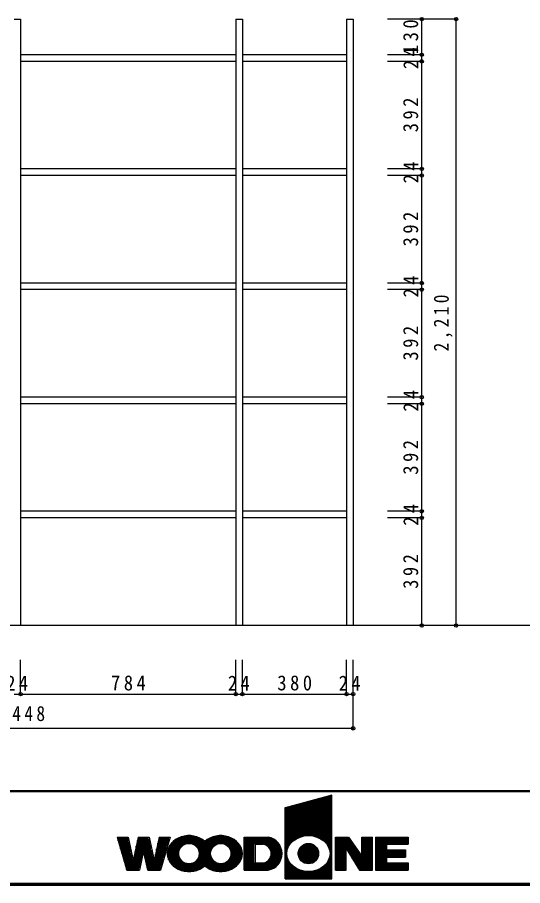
# Model space of a CAD drawing. Units: millimetres at full size, sheet at 1:25, with parts at other scales. Extents: x -11962 to 10485, y -9055 to 3479.
# Drawn here: x -567 to 1275, y -3504 to -340 of the extents above; entities that cross this region are included whole.
import ezdxf

# ---------------------------------------------------------------- set-up
doc = ezdxf.new("R2010")
doc.units = ezdxf.units.MM
doc.header["$LTSCALE"] = 25
doc.header["$PDMODE"] = 32
doc.header["$PDSIZE"] = 12.5
for name, color, linetype in [('5-0', 7, 'Continuous'), ('F-0', 6, 'Continuous'), ('F-A', 7, 'Continuous')]:
    doc.layers.add(name, color=color, linetype=linetype)
doc.styles.add('ＭＳ ゴシック', font='')
doc.styles.get('ＭＳ ゴシック').set_extended_font_data('MS Gothic')

msp = doc.modelspace()

# ---------------------------------------------------------------- linework, layer by layer
at = {"layer": '5-0'}
for p, q in [((-578.91, -346), (-554.91, -346)), ((-554.91, -346), (-554.91, -2556)), ((229.09, -346), (253.09, -346)), ((229.09, -346), (229.09, -2556)), ((253.09, -346), (253.09, -2556)), ((633.09, -346), (657.09, -346)), ((633.09, -346), (633.09, -2556)), ((657.09, -346), (657.09, -2556)), ((229.09, -476), (-554.91, -476)), ((229.09, -500), (-554.91, -500)), ((633.09, -476), (253.09, -476)), ((633.09, -500), (253.09, -500)), ((229.09, -892), (-554.91, -892)), ((229.09, -916), (-554.91, -916)), ((633.09, -892), (253.09, -892)), ((633.09, -916), (253.09, -916)), ((229.09, -1308), (-554.91, -1308)), ((633.09, -1308), (253.09, -1308)), ((229.09, -1332), (-554.91, -1332)), ((633.09, -1332), (253.09, -1332)), ((229.09, -1724), (-554.91, -1724)), ((633.09, -1724), (253.09, -1724)), ((229.09, -1748), (-554.91, -1748)), ((633.09, -1748), (253.09, -1748)), ((229.09, -2140), (-554.91, -2140)), ((633.09, -2140), (253.09, -2140)), ((229.09, -2164), (-554.91, -2164)), ((633.09, -2164), (253.09, -2164)), ((4741.67, -2556), (-4991.67, -2556))]:
    msp.add_line(p, q, dxfattribs=at)
at = {"layer": '5-0', "color": 4}
for p, q in [((907.09, -346), (782.09, -346)), ((1032.09, -346), (907.09, -346)), ((907.09, -476), (782.09, -476)), ((907.09, -500), (782.09, -500)), ((907.09, -892), (782.09, -892)), ((907.09, -916), (782.09, -916)), ((907.09, -1308), (782.09, -1308)), ((907.09, -1332), (782.09, -1332)), ((907.09, -1724), (782.09, -1724)), ((907.09, -1748), (782.09, -1748)), ((907.09, -2140), (782.09, -2140)), ((907.09, -2164), (782.09, -2164)), ((907.09, -2556), (782.09, -2556)), ((1032.09, -2556), (907.09, -2556)), ((-554.91, -2806), (-554.91, -2681)), ((-554.91, -2806), (-554.91, -2681)), ((229.09, -2806), (229.09, -2681)), ((229.09, -2806), (229.09, -2681)), ((253.09, -2806), (253.09, -2681)), ((633.09, -2806), (633.09, -2681)), ((657.09, -2806), (657.09, -2681)), ((657.09, -2931), (657.09, -2806))]:
    msp.add_line(p, q, dxfattribs=at)
at = {"layer": '5-0', "color": 3}
for p, q in [((907.09, -476), (907.09, -346)), ((1032.09, -2556), (1032.09, -346)), ((907.09, -500), (907.09, -476)), ((907.09, -892), (907.09, -500)), ((907.09, -916), (907.09, -892)), ((907.09, -1308), (907.09, -916)), ((907.09, -1332), (907.09, -1308)), ((907.09, -1724), (907.09, -1332)), ((907.09, -1748), (907.09, -1724)), ((907.09, -2140), (907.09, -1748)), ((907.09, -2164), (907.09, -2140)), ((907.09, -2556), (907.09, -2164)), ((-578.91, -2806), (-554.91, -2806)), ((-554.91, -2806), (229.09, -2806)), ((229.09, -2806), (253.09, -2806)), ((253.09, -2806), (633.09, -2806)), ((633.09, -2806), (657.09, -2806)), ((657.09, -2931), (-1790.91, -2931))]:
    msp.add_line(p, q, dxfattribs=at)
for p in [(907.09, -346), (1032.09, -346), (907.09, -476), (907.09, -500), (907.09, -892), (907.09, -916), (907.09, -1308), (907.09, -1332), (907.09, -1724), (907.09, -1748), (907.09, -2140), (907.09, -2164), (907.09, -2556), (1032.09, -2556), (-554.91, -2806), (229.09, -2806), (253.09, -2806), (633.09, -2806), (657.09, -2806), (657.09, -2931)]:
    msp.add_point(p, dxfattribs=at)
at = {"layer": 'F-0'}
for p, q in [((4750, -3158.33), (-5000, -3158.33)), ((4750, -3158.33), (-5000, -3158.33)), ((4750, -3162.5), (-5000, -3162.5)), ((4750, -3162.5), (-5000, -3162.5)), ((4750, -3495.83), (-5000, -3495.83)), ((4750, -3495.83), (-5000, -3495.83)), ((4750, -3500), (-5000, -3500)), ((4750, -3500), (-5000, -3500)), ((4750, -3504.17), (-5000, -3504.17)), ((4750, -3504.17), (-5000, -3504.17))]:
    msp.add_line(p, q, dxfattribs=at)
at = {"layer": 'F-A'}
for p, q in [((579.24, -3174.14), (408.62, -3220.08)), ((500.8, -3322.05), (500.8, -3195.26)), ((505.18, -3322.47), (505.18, -3194.08)), ((509.55, -3323.1), (509.55, -3192.9)), ((513.93, -3323.95), (513.93, -3191.72)), ((518.3, -3325.02), (518.3, -3190.55)), ((522.68, -3326.33), (522.68, -3189.37)), ((527.05, -3327.88), (527.05, -3188.19)), ((531.43, -3329.71), (531.43, -3187.01)), ((535.8, -3331.84), (535.8, -3185.83)), ((540.18, -3334.31), (540.18, -3184.65)), ((544.55, -3337.15), (544.55, -3183.48)), ((548.93, -3340.45), (548.93, -3182.3)), ((553.3, -3344.31), (553.3, -3181.12)), ((557.68, -3348.89), (557.68, -3179.94)), ((562.05, -3354.5), (562.05, -3178.76)), ((566.43, -3361.79), (566.43, -3177.59)), ((570.8, -3373.18), (570.8, -3176.41)), ((575.18, -3479.51), (575.18, -3175.23)), ((579.24, -3479.51), (579.24, -3174.14)), ((408.62, -3220.08), (408.62, -3479.51)), ((408.93, -3479.51), (408.93, -3219.99)), ((413.3, -3479.51), (413.3, -3218.81)), ((417.68, -3371.02), (417.68, -3217.64)), ((422.05, -3360.61), (422.05, -3216.46)), ((426.43, -3353.62), (426.43, -3215.28)), ((430.8, -3348.19), (430.8, -3214.1)), ((435.18, -3343.72), (435.18, -3212.92)), ((439.55, -3339.95), (439.55, -3211.75)), ((443.93, -3336.72), (443.93, -3210.57)), ((448.3, -3333.93), (448.3, -3209.39)), ((452.68, -3331.52), (452.68, -3208.21)), ((457.05, -3329.44), (457.05, -3207.04)), ((461.43, -3327.65), (461.43, -3205.86)), ((465.8, -3326.13), (465.8, -3204.68)), ((470.18, -3324.85), (470.18, -3203.5)), ((474.55, -3323.81), (474.55, -3202.32)), ((478.93, -3323), (478.93, -3201.15)), ((483.3, -3322.4), (483.3, -3199.97)), ((487.68, -3322), (487.68, -3198.79)), ((492.05, -3321.82), (492.05, -3197.61)), ((496.43, -3321.83), (496.43, -3196.43)), ((50.18, -3351.2), (50.18, -3322.17)), ((54.55, -3350.45), (54.55, -3321.88)), ((58.93, -3350.23), (58.93, -3321.8)), ((63.3, -3350.53), (63.3, -3321.91)), ((67.68, -3351.35), (67.68, -3322.23)), ((163.93, -3351.78), (163.93, -3322.4)), ((168.3, -3350.76), (168.3, -3322)), ((172.68, -3350.28), (172.68, -3321.82)), ((177.05, -3350.32), (177.05, -3321.83)), ((181.43, -3350.87), (181.43, -3322.05)), ((185.8, -3351.97), (185.8, -3322.47)), ((-203.01, -3327.26), (-163.63, -3327.26)), ((-203.01, -3327.26), (-168.01, -3447.57)), ((-199.2, -3340.36), (-199.2, -3327.26)), ((-194.82, -3355.4), (-194.82, -3327.26)), ((-190.45, -3370.44), (-190.45, -3327.26)), ((-186.07, -3385.48), (-186.07, -3327.26)), ((-181.7, -3400.52), (-181.7, -3327.26)), ((-177.32, -3415.56), (-177.32, -3327.26)), ((-172.95, -3430.6), (-172.95, -3327.26)), ((-168.57, -3445.63), (-168.57, -3327.26)), ((-164.2, -3447.57), (-164.2, -3327.26)), ((-163.63, -3327.26), (-145.04, -3412.26)), ((-159.82, -3447.57), (-159.82, -3344.68)), ((-126.44, -3327.26), (-145.04, -3412.26)), ((-129.2, -3447.57), (-129.2, -3339.84)), ((-126.44, -3327.26), (-87.07, -3327.26)), ((-124.82, -3447.57), (-124.82, -3327.26)), ((-120.45, -3440.16), (-120.45, -3327.26)), ((-116.07, -3420.16), (-116.07, -3327.26)), ((-111.7, -3400.16), (-111.7, -3327.26)), ((-107.32, -3380.16), (-107.32, -3327.26)), ((-102.95, -3394.99), (-102.95, -3327.26)), ((-98.57, -3414.99), (-98.57, -3327.26)), ((-94.2, -3435), (-94.2, -3327.26)), ((-89.82, -3447.57), (-89.82, -3327.26)), ((-87.07, -3327.26), (-68.48, -3412.26)), ((-85.45, -3447.57), (-85.45, -3334.68)), ((-49.88, -3327.26), (-68.48, -3412.26)), ((-54.82, -3447.57), (-54.82, -3349.84)), ((-50.45, -3447.57), (-50.45, -3329.84)), ((-49.88, -3327.26), (-10.51, -3327.26)), ((-46.07, -3447.57), (-46.07, -3327.26)), ((-10.51, -3327.26), (-45.51, -3447.57)), ((-41.7, -3434.48), (-41.7, -3327.26)), ((-37.32, -3419.44), (-37.32, -3327.26)), ((-32.95, -3404.4), (-32.95, -3327.26)), ((-28.57, -3389.36), (-28.57, -3327.26)), ((-24.2, -3374.32), (-24.2, -3327.26)), ((-19.82, -3359.28), (-19.82, -3327.26)), ((-15.45, -3344.24), (-15.45, -3327.26)), ((-11.07, -3329.2), (-11.07, -3327.26)), ((-6.7, -3424.08), (-6.7, -3350.76)), ((-2.32, -3428.98), (-2.32, -3345.85)), ((2.05, -3433.08), (2.05, -3341.76)), ((6.43, -3436.56), (6.43, -3338.28)), ((10.8, -3439.56), (10.8, -3335.28)), ((15.18, -3442.16), (15.18, -3332.68)), ((19.55, -3444.4), (19.55, -3330.44)), ((23.93, -3374.02), (23.93, -3328.51)), ((28.3, -3365.88), (28.3, -3326.85)), ((32.68, -3360.77), (32.68, -3325.46)), ((37.05, -3357.12), (37.05, -3324.3)), ((41.43, -3354.44), (41.43, -3323.38)), ((45.8, -3352.51), (45.8, -3322.67)), ((72.05, -3352.74), (72.05, -3322.76)), ((76.43, -3354.77), (76.43, -3323.5)), ((80.8, -3357.57), (80.8, -3324.46)), ((85.18, -3361.39), (85.18, -3325.64)), ((89.55, -3366.78), (89.55, -3327.07)), ((93.93, -3375.75), (93.93, -3328.76)), ((98.3, -3444.1), (98.3, -3330.74)), ((102.68, -3441.81), (102.68, -3333.03)), ((107.05, -3439.16), (107.05, -3335.68)), ((111.43, -3436.1), (111.43, -3338.74)), ((115.8, -3432.54), (115.8, -3342.3)), ((120.18, -3346.49), (120.18, -3339.95)), ((120.18, -3428.34), (120.18, -3346.49)), ((124.55, -3351.54), (124.55, -3336.72)), ((124.55, -3423.3), (124.55, -3351.54)), ((128.93, -3357.86), (128.93, -3333.93)), ((133.3, -3366.61), (133.3, -3331.52)), ((137.68, -3382.62), (137.68, -3329.44)), ((142.05, -3369.35), (142.05, -3327.65)), ((146.43, -3363.09), (146.43, -3326.13)), ((150.8, -3358.81), (150.8, -3324.85)), ((155.18, -3355.68), (155.18, -3323.81)), ((159.55, -3353.39), (159.55, -3323)), ((190.18, -3353.67), (190.18, -3323.1)), ((194.55, -3356.07), (194.55, -3323.95)), ((198.93, -3359.33), (198.93, -3325.02)), ((203.3, -3363.83), (203.3, -3326.33)), ((207.68, -3370.51), (207.68, -3327.88)), ((212.05, -3445.12), (212.05, -3329.71)), ((216.43, -3443), (216.43, -3331.84)), ((220.8, -3440.53), (220.8, -3334.31)), ((225.18, -3437.69), (225.18, -3337.15)), ((229.55, -3434.38), (229.55, -3340.45)), ((233.93, -3430.53), (233.93, -3344.31)), ((238.3, -3425.95), (238.3, -3348.89)), ((259.87, -3327.26), (347.37, -3327.26)), ((259.87, -3327.26), (259.87, -3447.57)), ((260.18, -3447.57), (260.18, -3327.26)), ((264.55, -3447.57), (264.55, -3327.26)), ((268.93, -3447.57), (268.93, -3327.26)), ((273.3, -3447.57), (273.3, -3327.26)), ((277.68, -3447.57), (277.68, -3327.26)), ((282.05, -3447.57), (282.05, -3327.26)), ((286.43, -3447.57), (286.43, -3327.26)), ((290.8, -3447.57), (290.8, -3327.26)), ((295.18, -3447.57), (295.18, -3327.26)), ((299.24, -3353.51), (299.24, -3421.32)), ((299.24, -3353.51), (329.87, -3353.51)), ((299.55, -3353.51), (299.55, -3327.26)), ((303.93, -3353.51), (303.93, -3327.26)), ((308.3, -3353.51), (308.3, -3327.26)), ((312.68, -3353.51), (312.68, -3327.26)), ((317.05, -3353.51), (317.05, -3327.26)), ((321.43, -3353.51), (321.43, -3327.26)), ((325.8, -3353.51), (325.8, -3327.26)), ((330.18, -3353.57), (330.18, -3327.26)), ((334.55, -3354.69), (334.55, -3327.26)), ((338.93, -3356.45), (338.93, -3327.26)), ((343.3, -3358.99), (343.3, -3327.26)), ((347.68, -3362.54), (347.68, -3327.32)), ((352.05, -3367.63), (352.05, -3328.3)), ((356.43, -3376.21), (356.43, -3329.62)), ((360.8, -3443.52), (360.8, -3331.31)), ((365.18, -3441.42), (365.18, -3333.41)), ((369.55, -3438.87), (369.55, -3335.97)), ((373.93, -3435.78), (373.93, -3339.05)), ((378.3, -3432.06), (378.3, -3342.77)), ((382.68, -3427.53), (382.68, -3347.31)), ((387.05, -3421.86), (387.05, -3352.98)), ((478.93, -3421.45), (478.93, -3353.39)), ((483.3, -3423.06), (483.3, -3351.78)), ((487.68, -3424.08), (487.68, -3350.76)), ((492.05, -3424.56), (492.05, -3350.28)), ((496.43, -3424.52), (496.43, -3350.32)), ((500.8, -3423.97), (500.8, -3350.87)), ((505.18, -3422.86), (505.18, -3351.97)), ((509.55, -3421.17), (509.55, -3353.67)), ((592.37, -3327.26), (640.49, -3327.26)), ((592.37, -3327.26), (592.37, -3447.57)), ((592.68, -3447.57), (592.68, -3327.26)), ((597.05, -3447.57), (597.05, -3327.26)), ((601.43, -3447.57), (601.43, -3327.26)), ((605.8, -3447.57), (605.8, -3327.26)), ((610.18, -3447.57), (610.18, -3327.26)), ((614.55, -3447.57), (614.55, -3327.26)), ((618.93, -3447.57), (618.93, -3327.26)), ((623.3, -3447.57), (623.3, -3327.26)), ((627.68, -3447.57), (627.68, -3327.26)), ((632.05, -3369.13), (632.05, -3327.26)), ((636.43, -3376.31), (636.43, -3327.26)), ((640.49, -3327.26), (688.62, -3397.26)), ((640.8, -3383.48), (640.8, -3327.71)), ((645.18, -3390.66), (645.18, -3334.08)), ((649.55, -3397.84), (649.55, -3340.44)), ((653.93, -3405.02), (653.93, -3346.81)), ((658.3, -3412.2), (658.3, -3353.17)), ((688.62, -3327.26), (688.62, -3397.26)), ((688.62, -3327.26), (727.99, -3327.26)), ((688.93, -3447.57), (688.93, -3327.26)), ((693.3, -3447.57), (693.3, -3327.26)), ((697.68, -3447.57), (697.68, -3327.26)), ((702.05, -3447.57), (702.05, -3327.26)), ((706.43, -3447.57), (706.43, -3327.26)), ((710.8, -3447.57), (710.8, -3327.26)), ((715.18, -3447.57), (715.18, -3327.26)), ((719.55, -3447.57), (719.55, -3327.26)), ((723.93, -3447.57), (723.93, -3327.26)), ((727.99, -3447.57), (727.99, -3327.26)), ((738.93, -3327.26), (738.93, -3447.57)), ((738.93, -3327.26), (857.06, -3327.26)), ((741.43, -3447.57), (741.43, -3327.26)), ((745.8, -3447.57), (745.8, -3327.26)), ((750.18, -3447.57), (750.18, -3327.26)), ((754.55, -3447.57), (754.55, -3327.26)), ((758.93, -3447.57), (758.93, -3327.26)), ((763.3, -3447.57), (763.3, -3327.26)), ((767.68, -3447.57), (767.68, -3327.26)), ((772.05, -3447.57), (772.05, -3327.26)), ((776.43, -3447.57), (776.43, -3327.26)), ((778.3, -3353.51), (857.06, -3353.51)), ((778.3, -3353.51), (778.3, -3374.29)), ((780.8, -3353.51), (780.8, -3327.26)), ((785.18, -3353.51), (785.18, -3327.26)), ((789.55, -3353.51), (789.55, -3327.26)), ((793.93, -3353.51), (793.93, -3327.26)), ((798.3, -3353.51), (798.3, -3327.26)), ((802.68, -3353.51), (802.68, -3327.26)), ((807.05, -3353.51), (807.05, -3327.26)), ((811.43, -3353.51), (811.43, -3327.26)), ((815.8, -3353.51), (815.8, -3327.26)), ((820.18, -3353.51), (820.18, -3327.26)), ((824.55, -3353.51), (824.55, -3327.26)), ((828.93, -3353.51), (828.93, -3327.26)), ((833.3, -3353.51), (833.3, -3327.26)), ((837.68, -3353.51), (837.68, -3327.26)), ((842.05, -3353.51), (842.05, -3327.26)), ((846.43, -3353.51), (846.43, -3327.26)), ((850.8, -3353.51), (850.8, -3327.26)), ((855.18, -3353.51), (855.18, -3327.26)), ((857.06, -3327.26), (857.06, -3353.51)), ((-155.45, -3447.57), (-155.45, -3364.68)), ((-151.07, -3447.57), (-151.07, -3384.68)), ((-137.95, -3447.57), (-137.95, -3379.84)), ((-133.57, -3447.57), (-133.57, -3359.84)), ((-81.07, -3447.57), (-81.07, -3354.68)), ((-76.7, -3447.57), (-76.7, -3374.68)), ((-59.2, -3447.57), (-59.2, -3369.84)), ((-19.82, -3393.24), (-19.82, -3381.6)), ((-19.82, -3393.24), (-19.82, -3381.6)), ((-15.45, -3409.72), (-15.45, -3365.12)), ((-11.07, -3417.98), (-11.07, -3356.86)), ((128.93, -3416.98), (128.93, -3357.86)), ((133.3, -3408.23), (133.3, -3366.61)), ((242.68, -3420.34), (242.68, -3354.5)), ((247.05, -3413.04), (247.05, -3361.79)), ((251.43, -3401.66), (251.43, -3373.18)), ((391.43, -3414.35), (391.43, -3360.49)), ((395.8, -3402.45), (395.8, -3372.39)), ((457.05, -3392.21), (457.05, -3382.62)), ((461.43, -3405.49), (461.43, -3369.35)), ((465.8, -3411.75), (465.8, -3363.09)), ((470.18, -3416.03), (470.18, -3358.81)), ((474.55, -3419.16), (474.55, -3355.68)), ((513.93, -3418.77), (513.93, -3356.07)), ((518.3, -3415.51), (518.3, -3359.33)), ((522.68, -3411.01), (522.68, -3363.83)), ((527.05, -3404.32), (527.05, -3370.51)), ((631.74, -3368.62), (679.87, -3447.57)), ((631.74, -3447.57), (631.74, -3368.62)), ((662.68, -3419.37), (662.68, -3359.53)), ((667.05, -3426.55), (667.05, -3365.9)), ((671.43, -3433.73), (671.43, -3372.26)), ((675.8, -3440.91), (675.8, -3378.62)), ((680.18, -3447.57), (680.18, -3384.99)), ((780.8, -3400.54), (780.8, -3374.29)), ((785.18, -3400.54), (785.18, -3374.29)), ((789.55, -3400.54), (789.55, -3374.29)), ((793.93, -3400.54), (793.93, -3374.29)), ((798.3, -3400.54), (798.3, -3374.29)), ((802.68, -3400.54), (802.68, -3374.29)), ((807.05, -3400.54), (807.05, -3374.29)), ((811.43, -3400.54), (811.43, -3374.29)), ((815.8, -3400.54), (815.8, -3374.29)), ((820.18, -3400.54), (820.18, -3374.29)), ((824.55, -3400.54), (824.55, -3374.29)), ((828.93, -3400.54), (828.93, -3374.29)), ((833.3, -3400.54), (833.3, -3374.29)), ((837.68, -3400.54), (837.68, -3374.29)), ((842.05, -3400.54), (842.05, -3374.29)), ((846.43, -3400.54), (846.43, -3374.29)), ((-146.7, -3447.57), (-146.7, -3404.68)), ((-142.32, -3447.57), (-142.32, -3399.84)), ((-72.32, -3447.57), (-72.32, -3394.68)), ((-67.95, -3447.57), (-67.95, -3409.84)), ((-63.57, -3447.57), (-63.57, -3389.84)), ((23.93, -3446.33), (23.93, -3400.82)), ((28.3, -3447.98), (28.3, -3408.96)), ((32.68, -3449.38), (32.68, -3414.07)), ((80.8, -3450.38), (80.8, -3417.26)), ((85.18, -3449.2), (85.18, -3413.45)), ((89.55, -3447.77), (89.55, -3408.06)), ((93.93, -3446.08), (93.93, -3399.08)), ((128.93, -3440.9), (128.93, -3416.98)), ((133.3, -3443.32), (133.3, -3408.23)), ((137.68, -3445.4), (137.68, -3392.21)), ((142.05, -3447.19), (142.05, -3405.49)), ((146.43, -3448.71), (146.43, -3411.75)), ((150.8, -3449.99), (150.8, -3416.03)), ((198.93, -3449.82), (198.93, -3415.51)), ((203.3, -3448.51), (203.3, -3411.01)), ((207.68, -3446.95), (207.68, -3404.32)), ((343.3, -3447.57), (343.3, -3415.85)), ((347.68, -3447.52), (347.68, -3412.3)), ((352.05, -3446.54), (352.05, -3407.2)), ((356.43, -3445.22), (356.43, -3398.63)), ((417.68, -3479.51), (417.68, -3403.82)), ((422.05, -3479.51), (422.05, -3414.23)), ((566.43, -3479.51), (566.43, -3413.04)), ((570.8, -3479.51), (570.8, -3401.66)), ((684.55, -3447.57), (684.55, -3391.35)), ((778.3, -3400.54), (778.3, -3421.32)), ((778.3, -3400.54), (848.31, -3400.54)), ((-168.01, -3447.57), (-122.07, -3447.57)), ((-91.45, -3447.57), (-45.51, -3447.57)), ((37.05, -3450.53), (37.05, -3417.72)), ((41.43, -3451.46), (41.43, -3420.4)), ((45.8, -3452.17), (45.8, -3422.33)), ((50.18, -3452.66), (50.18, -3423.64)), ((54.55, -3452.95), (54.55, -3424.38)), ((58.93, -3453.04), (58.93, -3424.6)), ((63.3, -3452.93), (63.3, -3424.31)), ((67.68, -3452.61), (67.68, -3423.49)), ((72.05, -3452.08), (72.05, -3422.09)), ((76.43, -3451.34), (76.43, -3420.06)), ((120.18, -3434.89), (120.18, -3428.34)), ((124.55, -3438.12), (124.55, -3423.3)), ((155.18, -3451.02), (155.18, -3419.16)), ((159.55, -3451.84), (159.55, -3421.45)), ((163.93, -3452.44), (163.93, -3423.06)), ((168.3, -3452.83), (168.3, -3424.08)), ((172.68, -3453.02), (172.68, -3424.56)), ((177.05, -3453.01), (177.05, -3424.52)), ((181.43, -3452.79), (181.43, -3423.97)), ((185.8, -3452.37), (185.8, -3422.86)), ((190.18, -3451.74), (190.18, -3421.17)), ((194.55, -3450.89), (194.55, -3418.77)), ((259.87, -3447.57), (347.37, -3447.57)), ((299.24, -3421.32), (329.87, -3421.32)), ((299.55, -3447.57), (299.55, -3421.32)), ((303.93, -3447.57), (303.93, -3421.32)), ((308.3, -3447.57), (308.3, -3421.32)), ((312.68, -3447.57), (312.68, -3421.32)), ((317.05, -3447.57), (317.05, -3421.32)), ((321.43, -3447.57), (321.43, -3421.32)), ((325.8, -3447.57), (325.8, -3421.32)), ((330.18, -3447.57), (330.18, -3421.27)), ((334.55, -3447.57), (334.55, -3420.15)), ((338.93, -3447.57), (338.93, -3418.39)), ((426.43, -3479.51), (426.43, -3421.22)), ((430.8, -3479.51), (430.8, -3426.65)), ((435.18, -3479.51), (435.18, -3431.12)), ((439.55, -3479.51), (439.55, -3434.89)), ((443.93, -3479.51), (443.93, -3438.12)), ((448.3, -3479.51), (448.3, -3440.9)), ((452.68, -3479.51), (452.68, -3443.32)), ((457.05, -3479.51), (457.05, -3445.4)), ((461.43, -3479.51), (461.43, -3447.19)), ((465.8, -3479.51), (465.8, -3448.71)), ((522.68, -3479.51), (522.68, -3448.51)), ((527.05, -3479.51), (527.05, -3446.95)), ((531.43, -3479.51), (531.43, -3445.12)), ((535.8, -3479.51), (535.8, -3443)), ((540.18, -3479.51), (540.18, -3440.53)), ((544.55, -3479.51), (544.55, -3437.69)), ((548.93, -3479.51), (548.93, -3434.38)), ((553.3, -3479.51), (553.3, -3430.53)), ((557.68, -3479.51), (557.68, -3425.95)), ((562.05, -3479.51), (562.05, -3420.34)), ((592.37, -3447.57), (631.74, -3447.57)), ((679.87, -3447.57), (727.99, -3447.57)), ((738.93, -3447.57), (857.06, -3447.57)), ((778.3, -3421.32), (857.06, -3421.32)), ((780.8, -3447.57), (780.8, -3421.32)), ((785.18, -3447.57), (785.18, -3421.32)), ((789.55, -3447.57), (789.55, -3421.32)), ((793.93, -3447.57), (793.93, -3421.32)), ((798.3, -3447.57), (798.3, -3421.32)), ((802.68, -3447.57), (802.68, -3421.32)), ((807.05, -3447.57), (807.05, -3421.32)), ((811.43, -3447.57), (811.43, -3421.32)), ((815.8, -3447.57), (815.8, -3421.32)), ((820.18, -3447.57), (820.18, -3421.32)), ((824.55, -3447.57), (824.55, -3421.32)), ((828.93, -3447.57), (828.93, -3421.32)), ((833.3, -3447.57), (833.3, -3421.32)), ((837.68, -3447.57), (837.68, -3421.32)), ((842.05, -3447.57), (842.05, -3421.32)), ((846.43, -3447.57), (846.43, -3421.32)), ((850.8, -3447.57), (850.8, -3421.32)), ((855.18, -3447.57), (855.18, -3421.32)), ((857.06, -3421.32), (857.06, -3447.57)), ((408.62, -3479.51), (579.24, -3479.51)), ((470.18, -3479.51), (470.18, -3449.99)), ((474.55, -3479.51), (474.55, -3451.02)), ((478.93, -3479.51), (478.93, -3451.84)), ((483.3, -3479.51), (483.3, -3452.44)), ((487.68, -3479.51), (487.68, -3452.83)), ((492.05, -3479.51), (492.05, -3453.02)), ((496.43, -3479.51), (496.43, -3453.01)), ((500.8, -3479.51), (500.8, -3452.79)), ((505.18, -3479.51), (505.18, -3452.37)), ((509.55, -3479.51), (509.55, -3451.74)), ((513.93, -3479.51), (513.93, -3450.89)), ((518.3, -3479.51), (518.3, -3449.82))]:
    msp.add_line(p, q, dxfattribs=at)
for points in [[(-91.45, -3447.57), (-106.76, -3377.58), (-122.07, -3447.57)], [(778.3, -3374.29), (848.31, -3374.29), (848.31, -3400.54)]]:
    msp.add_lwpolyline(points, dxfattribs=at)
for centre in [(58.62, -3387.42), (174.56, -3387.42), (493.93, -3387.42)]:
    msp.add_circle(centre, 37.19, dxfattribs=at)
for centre, radius, start, end in [((323.87, -3387.42), 34.43, 280.02621, 79.97377), ((336.56, -3387.42), 61.12, 280.18422, 79.81577)]:
    msp.add_arc(centre, radius, start, end, dxfattribs=at)
for centre, start_param, end_param in [((58.62, -3387.42), 0.7434768, 5.5397082), ((174.56, -3387.42), 3.8850695, 8.6813009)]:
    msp.add_ellipse(centre, major_axis=(78.75, 0), ratio=0.8333, start_param=start_param, end_param=end_param, dxfattribs=at)
msp.add_ellipse((493.93, -3387.42), major_axis=(78.75, 0), ratio=0.8333, dxfattribs=at)

# ---------------------------------------------------------------- texts
at = {"layer": '5-0', "char_height": 54.99, "attachment_point": 7, "rotation": 90, "style": 'ＭＳ ゴシック'}
for s, insert in [('\\T1.38;\\W0.9;130', (894.59, -473.5)), ('\\T1.36;\\W0.9;24', (894.59, -528.63)), ('\\T1.38;\\W0.9;392', (894.59, -758.5)), ('\\T1.36;\\W0.9;24', (894.59, -944.63)), ('\\T1.38;\\W0.9;392', (894.59, -1174.5)), ('\\T1.36;\\W0.9;24', (894.59, -1360.63)), ('\\T1.38;\\W0.85;2,210', (1019.59, -1557.25)), ('\\T1.38;\\W0.9;392', (894.59, -1590.5)), ('\\T1.36;\\W0.9;24', (894.59, -1776.63)), ('\\T1.38;\\W0.9;392', (894.59, -2006.5)), ('\\T1.36;\\W0.9;24', (894.59, -2192.63)), ('\\T1.38;\\W0.9;392', (894.59, -2422.5))]:
    msp.add_mtext(s, dxfattribs=dict(at, insert=insert))
at = {"layer": '5-0', "char_height": 54.99, "attachment_point": 7, "style": 'ＭＳ ゴシック'}
for s, insert in [('\\T1.36;\\W0.9;24', (-607.53, -2793.5)), ('\\T1.38;\\W0.9;784', (-225.41, -2793.5)), ('\\T1.36;\\W0.9;24', (200.47, -2793.5)), ('\\T1.38;\\W0.9;380', (380.59, -2793.5)), ('\\T1.36;\\W0.9;24', (604.47, -2793.5)), ('\\T1.38;\\W0.85;2,448', (-673.16, -2918.5))]:
    msp.add_mtext(s, dxfattribs=dict(at, insert=insert))

doc.saveas('drawing.dxf')
